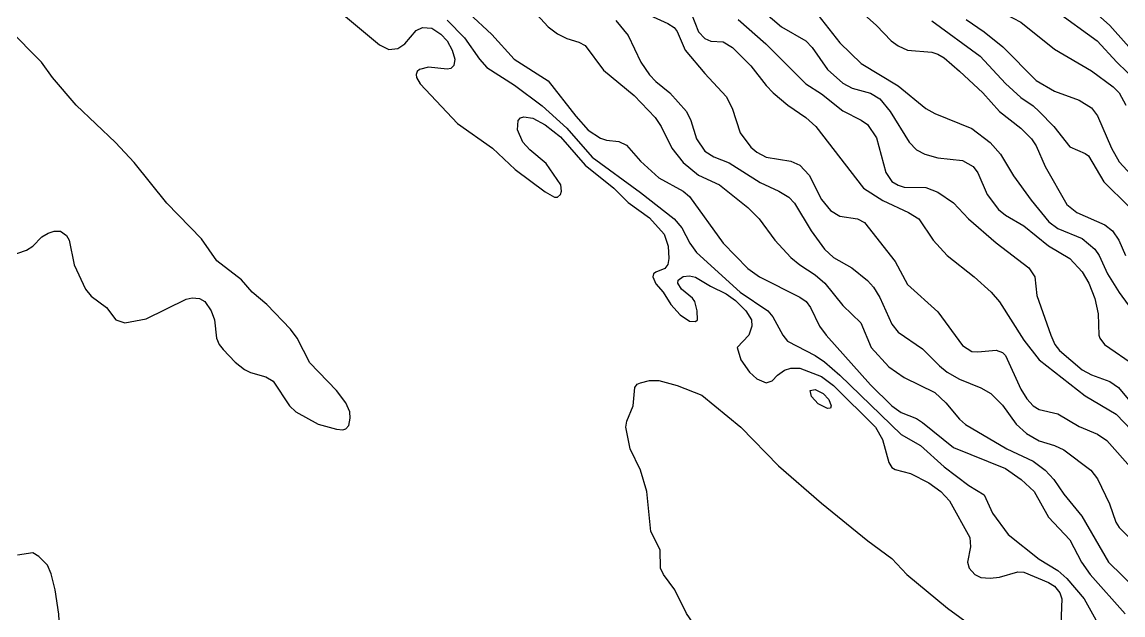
# Model space of a CAD drawing. Extents: x 474277 to 475042, y 254928 to 255625.
# Drawn here: x 474748.61 to 474776.12, y 254994.98 to 255009.81 of the extents above; entities that cross this region are included whole.
import ezdxf

# ---------------------------------------------------------------- set-up
doc = ezdxf.new("R2010")
doc.units = 0
doc.header["$MEASUREMENT"] = 0
doc.layers.add('BaseMapV2_DTM_export_MonNov09090547073261 — entities', color=1, linetype='CONTINUOUS')
doc.styles.get("Standard").update_dxf_attribs({"font": 'romans.shx'})

msp = doc.modelspace()

# ---------------------------------------------------------------- linework, layer by layer
at = {"layer": 'BaseMapV2_DTM_export_MonNov09090547073261 — entities', "color": 15, "linetype": 'Continuous', "true_color": 0xb7484b}
for points in [[(474756.24, 255010.32, 89.75), (474757.543, 255009.233, 89.75), (474757.773, 255009.114, 89.75), (474758.003, 255009.142, 89.75), (474758.175, 255009.259, 89.75), (474758.463, 255009.592, 89.75), (474758.617, 255009.672, 89.75), (474758.847, 255009.649, 89.75), (474759.077, 255009.501, 89.75), (474759.23, 255009.336, 89.75), (474759.359, 255009.105, 89.75), (474759.422, 255008.875, 89.75), (474759.402, 255008.722, 89.75), (474759.324, 255008.645, 89.75), (474759.23, 255008.624, 89.75), (474758.77, 255008.674, 89.75), (474758.54, 255008.615, 89.75), (474758.485, 255008.569, 89.75), (474758.456, 255008.492, 89.75), (474758.466, 255008.415, 89.75), (474758.555, 255008.262, 89.75), (474759.49, 255007.265, 89.75), (474760.367, 255006.652, 89.75), (474760.932, 255006.115, 89.75), (474761.684, 255005.556, 89.75), (474761.914, 255005.428, 89.75), (474761.991, 255005.429, 89.75), (474762.067, 255005.495, 89.75), (474762.091, 255005.578, 89.75), (474762.07, 255005.732, 89.75), (474761.705, 255006.268, 89.75), (474761.301, 255006.611, 89.75), (474761.128, 255006.805, 89.75), (474760.995, 255007.112, 89.75), (474761.005, 255007.342, 89.75), (474761.07, 255007.408, 89.75), (474761.147, 255007.431, 89.75), (474761.377, 255007.398, 89.75), (474761.684, 255007.236, 89.75), (474762.067, 255006.936, 89.75), (474762.681, 255006.225, 89.75), (474763.395, 255005.655, 89.75), (474763.754, 255005.292, 89.75), (474764.291, 255004.907, 89.75), (474764.652, 255004.505, 89.75), (474764.753, 255004.198, 89.75), (474764.774, 255003.892, 89.75), (474764.751, 255003.739, 89.75), (474764.674, 255003.641, 89.75), (474764.444, 255003.554, 89.75), (474764.389, 255003.508, 89.75), (474764.371, 255003.431, 89.75), (474764.444, 255003.262, 89.75), (474764.627, 255003.048, 89.75), (474764.825, 255002.741, 89.75), (474765.058, 255002.484, 89.75), (474765.288, 255002.326, 89.75), (474765.441, 255002.317, 89.75), (474765.488, 255002.358, 89.75), (474765.484, 255002.588, 89.75), (474765.424, 255002.818, 89.75), (474765.364, 255002.902, 89.75), (474765.085, 255003.125, 89.75), (474764.997, 255003.278, 89.75), (474765.007, 255003.355, 89.75), (474765.134, 255003.443, 89.75), (474765.288, 255003.456, 89.75), (474765.441, 255003.426, 89.75), (474765.812, 255003.201, 89.75), (474766.208, 255003.01, 89.75), (474766.438, 255002.84, 89.75), (474766.698, 255002.588, 89.75), (474766.835, 255002.358, 89.75), (474766.845, 255002.205, 89.75), (474766.77, 255001.975, 89.75), (474766.479, 255001.668, 89.75), (474766.575, 255001.361, 89.75), (474766.787, 255001.054, 89.75), (474766.975, 255000.882, 89.75), (474767.205, 255000.785, 89.75), (474767.358, 255000.833, 89.75), (474767.491, 255000.978, 89.75), (474767.665, 255001.098, 89.75), (474767.818, 255001.147, 89.75), (474768.048, 255001.15, 89.75), (474768.585, 255000.946, 89.75), (474768.891, 255000.714, 89.75), (474769.939, 254999.674, 89.75), (474770.115, 254999.368, 89.75), (474770.272, 254998.796, 89.75), (474770.348, 254998.666, 89.75), (474770.425, 254998.615, 89.75), (474770.808, 254998.521, 89.75), (474771.268, 254998.285, 89.75), (474771.573, 254998.064, 89.75), (474771.787, 254997.834, 89.75), (474772.295, 254996.914, 89.75), (474772.309, 254996.684, 89.75), (474772.233, 254996.301, 89.75), (474772.28, 254996.147, 89.75), (474772.419, 254995.995, 89.75), (474772.572, 254995.92, 89.75), (474772.802, 254995.899, 89.75), (474773.032, 254995.923, 89.75), (474773.492, 254996.056, 89.75), (474773.645, 254996.052, 89.75), (474774.259, 254995.795, 89.75), (474774.412, 254995.703, 89.75), (474774.543, 254995.534, 89.75), (474774.592, 254995.38, 89.75), (474774.556, 254994.537, 89.75)], [(474761.377, 255010.102, 89), (474761.761, 255009.684, 89), (474761.991, 255009.506, 89), (474762.221, 255009.389, 89), (474762.527, 255009.303, 89), (474762.681, 255009.218, 89), (474763.141, 255008.602, 89), (474763.908, 255007.969, 89), (474764.429, 255007.419, 89), (474764.581, 255007.189, 89), (474764.847, 255006.652, 89), (474765.134, 255006.291, 89), (474765.518, 255005.98, 89), (474766.038, 255005.732, 89), (474766.745, 255005.168, 89), (474767.029, 255004.888, 89), (474767.424, 255004.352, 89), (474767.818, 255003.918, 89), (474768.048, 255003.731, 89), (474768.431, 255003.488, 89), (474768.667, 255003.278, 89), (474769.121, 255002.72, 89), (474769.568, 255002.281, 89), (474769.832, 255001.668, 89), (474770.272, 255001.187, 89), (474770.655, 255000.917, 89), (474771.422, 255000.539, 89), (474771.691, 255000.288, 89), (474772.035, 254999.872, 89), (474772.189, 254999.745, 89), (474773.216, 254999.138, 89), (474773.875, 254998.823, 89), (474774.176, 254998.601, 89), (474774.392, 254998.371, 89), (474774.642, 254998.002, 89), (474775.093, 254997.451, 89), (474775.758, 254996.301, 89), (474776.467, 254995.61, 89)], [(474766.975, 255010.209, 87.75), (474767.588, 255009.684, 87.75), (474768.195, 255009.336, 87.75), (474768.355, 255009.168, 87.75), (474768.738, 255008.617, 87.75), (474769.121, 255008.276, 87.75), (474769.352, 255008.153, 87.75), (474769.812, 255008.024, 87.75), (474770.042, 255007.888, 87.75), (474770.302, 255007.572, 87.75), (474770.78, 255006.805, 87.75), (474770.962, 255006.613, 87.75), (474771.17, 255006.498, 87.75), (474771.498, 255006.406, 87.75), (474772.112, 255006.345, 87.75), (474772.377, 255006.192, 87.75), (474772.496, 255006.038, 87.75), (474772.725, 255005.489, 87.75), (474773.013, 255005.118, 87.75), (474773.185, 255004.979, 87.75), (474773.645, 255004.713, 87.75), (474774.259, 255004.206, 87.75), (474774.791, 255003.892, 87.75), (474775.102, 255003.558, 87.75), (474775.265, 255003.278, 87.75), (474775.419, 255002.895, 87.75), (474775.503, 255002.511, 87.75), (474775.513, 255001.975, 87.75), (474775.54, 255001.898, 87.75), (474775.662, 255001.745, 87.75), (474776.431, 255001.208, 87.75)], [(474768.405, 255010.102, 87.5), (474769.045, 255009.284, 87.5), (474769.582, 255008.767, 87.5), (474770.502, 255008.211, 87.5), (474771.192, 255007.639, 87.5), (474771.422, 255007.519, 87.5), (474772.342, 255007.146, 87.5), (474772.802, 255006.795, 87.5), (474773.06, 255006.498, 87.5), (474773.386, 255005.962, 87.5), (474773.824, 255005.348, 87.5), (474774.271, 255004.812, 87.5), (474774.489, 255004.642, 87.5), (474775.102, 255004.391, 87.5), (474775.418, 255004.122, 87.5), (474775.525, 255003.968, 87.5), (474775.737, 255003.508, 87.5), (474776.022, 255003.045, 87.5), (474776.252, 255002.734, 87.5)], [(474769.428, 255010.189, 87.25), (474769.958, 255009.719, 87.25), (474770.328, 255009.336, 87.25), (474770.502, 255009.206, 87.25), (474770.737, 255009.105, 87.25), (474771.345, 255009.05, 87.25), (474771.498, 255009.005, 87.25), (474771.652, 255008.908, 87.25), (474772.035, 255008.575, 87.25), (474772.618, 255008.032, 87.25), (474773.032, 255007.569, 87.25), (474773.569, 255007.148, 87.25), (474773.833, 255006.882, 87.25), (474773.952, 255006.712, 87.25), (474774.172, 255006.192, 87.25), (474774.719, 255005.245, 87.25), (474774.965, 255005.042, 87.25), (474775.665, 255004.735, 87.25), (474775.86, 255004.582, 87.25), (474776.013, 255004.352, 87.25), (474776.184, 255003.968, 87.25)], [(474774.414, 255010.102, 86.25), (474775.474, 255009.336, 86.25), (474775.965, 255008.799, 86.25), (474776.482, 255008.298, 86.25)], [(474775.409, 255010.058, 86), (474775.789, 255009.719, 86), (474776.545, 255008.875, 86)], [(474759.23, 255009.85, 89.5), (474759.667, 255009.412, 89.5), (474760.038, 255008.875, 89.5), (474760.227, 255008.67, 89.5), (474760.917, 255008.223, 89.5), (474761.607, 255007.713, 89.5), (474762.221, 255007.15, 89.5), (474762.853, 255006.422, 89.5), (474764.061, 255005.544, 89.5), (474764.904, 255004.888, 89.5), (474765.101, 255004.658, 89.5), (474765.301, 255004.275, 89.5), (474765.463, 255004.045, 89.5), (474766.552, 255003.048, 89.5), (474767.246, 255002.588, 89.5), (474767.371, 255002.435, 89.5), (474767.622, 255001.975, 89.5), (474767.741, 255001.829, 89.5), (474768.431, 255001.465, 89.5), (474768.661, 255001.306, 89.5), (474769.045, 255000.977, 89.5), (474770.578, 254999.489, 89.5), (474771.062, 254999.214, 89.5), (474771.652, 254998.681, 89.5), (474772.265, 254998.215, 89.5), (474772.649, 254997.988, 89.5), (474772.863, 254997.527, 89.5), (474773.249, 254996.991, 89.5), (474774.029, 254996.373, 89.5), (474774.489, 254996.088, 89.5), (474774.719, 254995.896, 89.5), (474775.151, 254995.38, 89.5), (474775.486, 254994.784, 89.5)], [(474759.777, 255010.026, 89.25), (474760.349, 255009.489, 89.25), (474760.908, 255008.875, 89.25), (474761.761, 255008.333, 89.25), (474762.451, 255007.449, 89.25), (474762.757, 255007.1, 89.25), (474763.064, 255006.9, 89.25), (474763.217, 255006.853, 89.25), (474763.524, 255006.819, 89.25), (474763.711, 255006.729, 89.25), (474764.061, 255006.327, 89.25), (474764.521, 255005.908, 89.25), (474765.134, 255005.574, 89.25), (474765.288, 255005.444, 89.25), (474766.131, 255004.275, 89.25), (474766.745, 255003.643, 89.25), (474767.041, 255003.431, 89.25), (474768.048, 255002.926, 89.25), (474768.201, 255002.814, 89.25), (474768.313, 255002.665, 89.25), (474768.541, 255002.205, 89.25), (474768.708, 255001.975, 89.25), (474769.812, 255000.73, 89.25), (474770.344, 255000.211, 89.25), (474770.578, 255000.044, 89.25), (474770.962, 254999.89, 89.25), (474771.115, 254999.795, 89.25), (474771.882, 254999.17, 89.25), (474773.185, 254998.646, 89.25), (474773.573, 254998.371, 89.25), (474773.905, 254998.064, 89.25), (474774.259, 254997.424, 89.25), (474774.796, 254996.855, 89.25), (474775.085, 254996.301, 89.25), (474775.298, 254995.994, 89.25), (474776.176, 254995.012, 89.25)], [(474763.447, 255009.84, 88.75), (474763.754, 255009.467, 88.75), (474764.071, 255008.799, 88.75), (474764.291, 255008.481, 88.75), (474764.444, 255008.319, 88.75), (474764.8, 255008.032, 88.75), (474765.211, 255007.572, 88.75), (474765.323, 255007.342, 88.75), (474765.46, 255006.882, 88.75), (474765.672, 255006.575, 88.75), (474765.901, 255006.437, 88.75), (474766.284, 255006.288, 88.75), (474767.051, 255005.791, 88.75), (474767.52, 255005.578, 88.75), (474767.772, 255005.425, 88.75), (474767.912, 255005.272, 88.75), (474768.332, 255004.582, 88.75), (474768.666, 255004.122, 88.75), (474768.891, 255003.915, 88.75), (474769.344, 255003.661, 88.75), (474769.735, 255003.341, 88.75), (474769.888, 255003.179, 88.75), (474770.042, 255002.921, 88.75), (474770.348, 255002.255, 88.75), (474770.502, 255002.051, 88.75), (474771.115, 255001.637, 88.75), (474771.535, 255001.208, 88.75), (474771.728, 255001.05, 88.75), (474772.035, 255000.875, 88.75), (474772.572, 255000.66, 88.75), (474772.822, 255000.518, 88.75), (474773.109, 255000.229, 88.75), (474773.451, 254999.751, 88.75), (474773.707, 254999.521, 88.75), (474774.029, 254999.337, 88.75), (474774.412, 254999.22, 88.75), (474774.642, 254999.112, 88.75), (474775.319, 254998.601, 88.75), (474775.486, 254998.386, 88.75), (474775.786, 254997.757, 88.75), (474775.945, 254997.297, 88.75), (474776.022, 254997.165, 88.75), (474776.501, 254996.684, 88.75)], [(474764.291, 255009.976, 88.5), (474764.751, 255009.769, 88.5), (474764.904, 255009.666, 88.5), (474764.984, 255009.566, 88.5), (474765.18, 255009.105, 88.5), (474765.671, 255008.515, 88.5), (474766.208, 255007.942, 88.5), (474766.352, 255007.649, 88.5), (474766.557, 255007.035, 88.5), (474766.821, 255006.676, 88.5), (474766.975, 255006.55, 88.5), (474767.205, 255006.429, 88.5), (474767.818, 255006.325, 88.5), (474768.048, 255006.228, 88.5), (474768.278, 255005.978, 88.5), (474768.585, 255005.37, 88.5), (474768.815, 255005.091, 88.5), (474769.045, 255004.955, 88.5), (474769.483, 255004.888, 88.5), (474769.658, 255004.793, 88.5), (474770.426, 255003.815, 88.5), (474770.732, 255003.242, 88.5), (474771.498, 255002.558, 88.5), (474772.112, 255001.721, 88.5), (474772.342, 255001.57, 88.5), (474772.495, 255001.555, 88.5), (474772.955, 255001.603, 88.5), (474773.109, 255001.541, 88.5), (474773.185, 255001.468, 88.5), (474773.569, 255000.629, 88.5), (474773.722, 255000.385, 88.5), (474773.875, 255000.207, 88.5), (474774.029, 255000.121, 88.5), (474774.489, 255000.009, 88.5), (474775.026, 254999.691, 88.5), (474775.486, 254999.499, 88.5), (474775.716, 254999.34, 88.5), (474776.377, 254998.601, 88.5)], [(474765.333, 255010.026, 88.25), (474765.518, 255009.557, 88.25), (474765.671, 255009.39, 88.25), (474765.824, 255009.33, 88.25), (474766.131, 255009.307, 88.25), (474766.361, 255009.164, 88.25), (474766.821, 255008.712, 88.25), (474767.205, 255008.214, 88.25), (474767.38, 255008.032, 88.25), (474767.749, 255007.725, 88.25), (474768.198, 255007.419, 88.25), (474768.442, 255007.189, 88.25), (474769.636, 255005.655, 88.25), (474770.118, 255005.342, 88.25), (474770.764, 255005.042, 88.25), (474771.02, 255004.888, 88.25), (474771.381, 255004.352, 88.25), (474771.726, 255003.968, 88.25), (474772.4, 255003.431, 88.25), (474772.829, 255003.048, 88.25), (474773.032, 255002.806, 88.25), (474773.645, 255001.851, 88.25), (474774.028, 255001.361, 88.25), (474775.179, 255000.455, 88.25), (474775.946, 255000, 88.25), (474776.921, 254998.984, 88.25)], [(474766.509, 255009.872, 88), (474767.193, 255009.259, 88), (474768.192, 255008.262, 88), (474768.585, 255008.011, 88), (474769.121, 255007.583, 88), (474769.582, 255007.352, 88), (474769.735, 255007.24, 88), (474769.965, 255006.909, 88), (474770.195, 255006.04, 88), (474770.348, 255005.821, 88), (474770.502, 255005.723, 88), (474770.655, 255005.674, 88), (474771.192, 255005.67, 88), (474771.498, 255005.555, 88), (474771.882, 255005.281, 88), (474772.259, 255004.888, 88), (474772.955, 255004.288, 88), (474773.767, 255003.661, 88), (474773.915, 255003.431, 88), (474773.967, 255002.971, 88), (474774.315, 255001.975, 88), (474774.418, 255001.745, 88), (474774.532, 255001.591, 88), (474775.102, 255001.105, 88), (474775.332, 255000.985, 88), (474775.792, 255000.817, 88), (474776.007, 255000.671, 88), (474776.452, 255000.134, 88)], [(474771.345, 255009.835, 87), (474772.556, 255008.952, 87), (474773.185, 255008.265, 87), (474773.569, 255007.917, 87), (474773.875, 255007.711, 87), (474774.029, 255007.572, 87), (474774.39, 255007.189, 87), (474774.796, 255006.686, 87), (474775.179, 255006.518, 87), (474775.256, 255006.457, 87), (474775.644, 255005.808, 87), (474776.266, 255005.195, 87)], [(474772.201, 255009.872, 86.75), (474772.649, 255009.561, 86.75), (474773.118, 255009.182, 86.75), (474773.951, 255008.339, 86.75), (474774.412, 255008.077, 86.75), (474775.026, 255007.855, 86.75), (474775.332, 255007.657, 86.75), (474775.486, 255007.46, 86.75), (474775.831, 255006.652, 86.75), (474776.022, 255006.311, 86.75), (474777.326, 255004.901, 86.75)], [(474773.185, 255010.004, 86.5), (474773.569, 255009.802, 86.5), (474774.412, 255009.123, 86.5), (474775.332, 255008.586, 86.5), (474775.875, 255008.185, 86.5), (474776.024, 255008.032, 86.5), (474776.193, 255007.725, 86.5)], [(474748.036, 255003.869, 89.75), (474748.726, 255004.097, 89.75), (474748.879, 255004.198, 89.75), (474749.109, 255004.431, 89.75), (474749.262, 255004.527, 89.75), (474749.416, 255004.578, 89.75), (474749.569, 255004.576, 89.75), (474749.722, 255004.471, 89.75), (474749.788, 255004.352, 89.75), (474749.913, 255003.738, 89.75), (474750.2, 255003.125, 89.75), (474750.336, 255002.954, 89.75), (474750.72, 255002.665, 89.75), (474750.953, 255002.358, 89.75), (474751.179, 255002.285, 89.75), (474751.716, 255002.381, 89.75), (474752.713, 255002.873, 89.75), (474752.866, 255002.912, 89.75), (474753.044, 255002.895, 89.75), (474753.175, 255002.818, 89.75), (474753.341, 255002.588, 89.75), (474753.419, 255002.358, 89.75), (474753.469, 255001.898, 89.75), (474753.535, 255001.745, 89.75), (474753.633, 255001.614, 89.75), (474753.94, 255001.297, 89.75), (474754.17, 255001.121, 89.75), (474754.323, 255001.045, 89.75), (474754.706, 255000.935, 89.75), (474754.885, 255000.824, 89.75), (474755.298, 255000.211, 89.75), (474755.451, 255000.058, 89.75), (474756.01, 254999.748, 89.75), (474756.47, 254999.625, 89.75), (474756.623, 254999.611, 89.75), (474756.7, 254999.632, 89.75), (474756.777, 254999.714, 89.75), (474756.81, 254999.904, 89.75), (474756.8, 255000.058, 89.75), (474756.704, 255000.288, 89.75), (474756.471, 255000.594, 89.75), (474755.802, 255001.285, 89.75), (474755.485, 255001.898, 89.75), (474755.32, 255002.124, 89.75), (474754.73, 255002.741, 89.75), (474754.358, 255003.048, 89.75), (474754.093, 255003.357, 89.75), (474753.48, 255003.836, 89.75), (474753.096, 255004.388, 89.75), (474752.228, 255005.272, 89.75), (474751.409, 255006.291, 89.75), (474750.949, 255006.797, 89.75), (474749.964, 255007.725, 89.75), (474749.371, 255008.415, 89.75), (474749.098, 255008.799, 89.75), (474748.261, 255009.642, 89.75)], [(474765.441, 254994.689, 90), (474765.211, 254995.019, 90), (474764.921, 254995.61, 90), (474764.637, 254995.994, 90), (474764.562, 254996.147, 90), (474764.556, 254996.607, 90), (474764.325, 254997.067, 90), (474764.222, 254998.064, 90), (474764.066, 254998.601, 90), (474763.809, 254999.138, 90), (474763.7, 254999.674, 90), (474763.725, 254999.828, 90), (474763.881, 255000.211, 90), (474763.919, 255000.671, 90), (474763.984, 255000.748, 90), (474764.061, 255000.781, 90), (474764.291, 255000.844, 90), (474764.521, 255000.846, 90), (474764.981, 255000.716, 90), (474765.594, 255000.476, 90), (474766.572, 254999.674, 90), (474767.511, 254998.712, 90), (474768.585, 254997.775, 90), (474769.741, 254996.837, 90), (474770.348, 254996.395, 90), (474770.721, 254995.994, 90), (474771.736, 254995.15, 90), (474772.879, 254994.318, 90)], [(474768.828, 255000.211, 90), (474768.815, 255000.151, 90), (474768.738, 255000.144, 90), (474768.508, 255000.261, 90), (474768.339, 255000.441, 90), (474768.3, 255000.594, 90), (474768.431, 255000.615, 90), (474768.631, 255000.518, 90), (474768.769, 255000.364, 90), (474768.828, 255000.211, 90)], [(474749.555, 254994.537, 89.75), (474749.527, 254994.997, 89.75), (474749.441, 254995.61, 89.75), (474749.339, 254996.005, 89.75), (474749.248, 254996.224, 89.75), (474749.032, 254996.44, 89.75), (474748.879, 254996.533, 89.75), (474748.496, 254996.478, 89.75)]]:
    msp.add_polyline3d(points, dxfattribs=at)

# ---------------------------------------------------------------- texts
at = {"layer": 'BaseMapV2_DTM_export_MonNov09090547073261 — entities', "color": 250, "true_color": 0x323232, "insert": (474730.923, 254996.474), "char_height": 0.2, "width": 17.61571, "attachment_point": 7, "rotation": 331.1392}
msp.add_mtext('\\fOpen Sans|i0|b0;\\H7.02279;91\\~m', dxfattribs=at)

doc.saveas('drawing.dxf')
